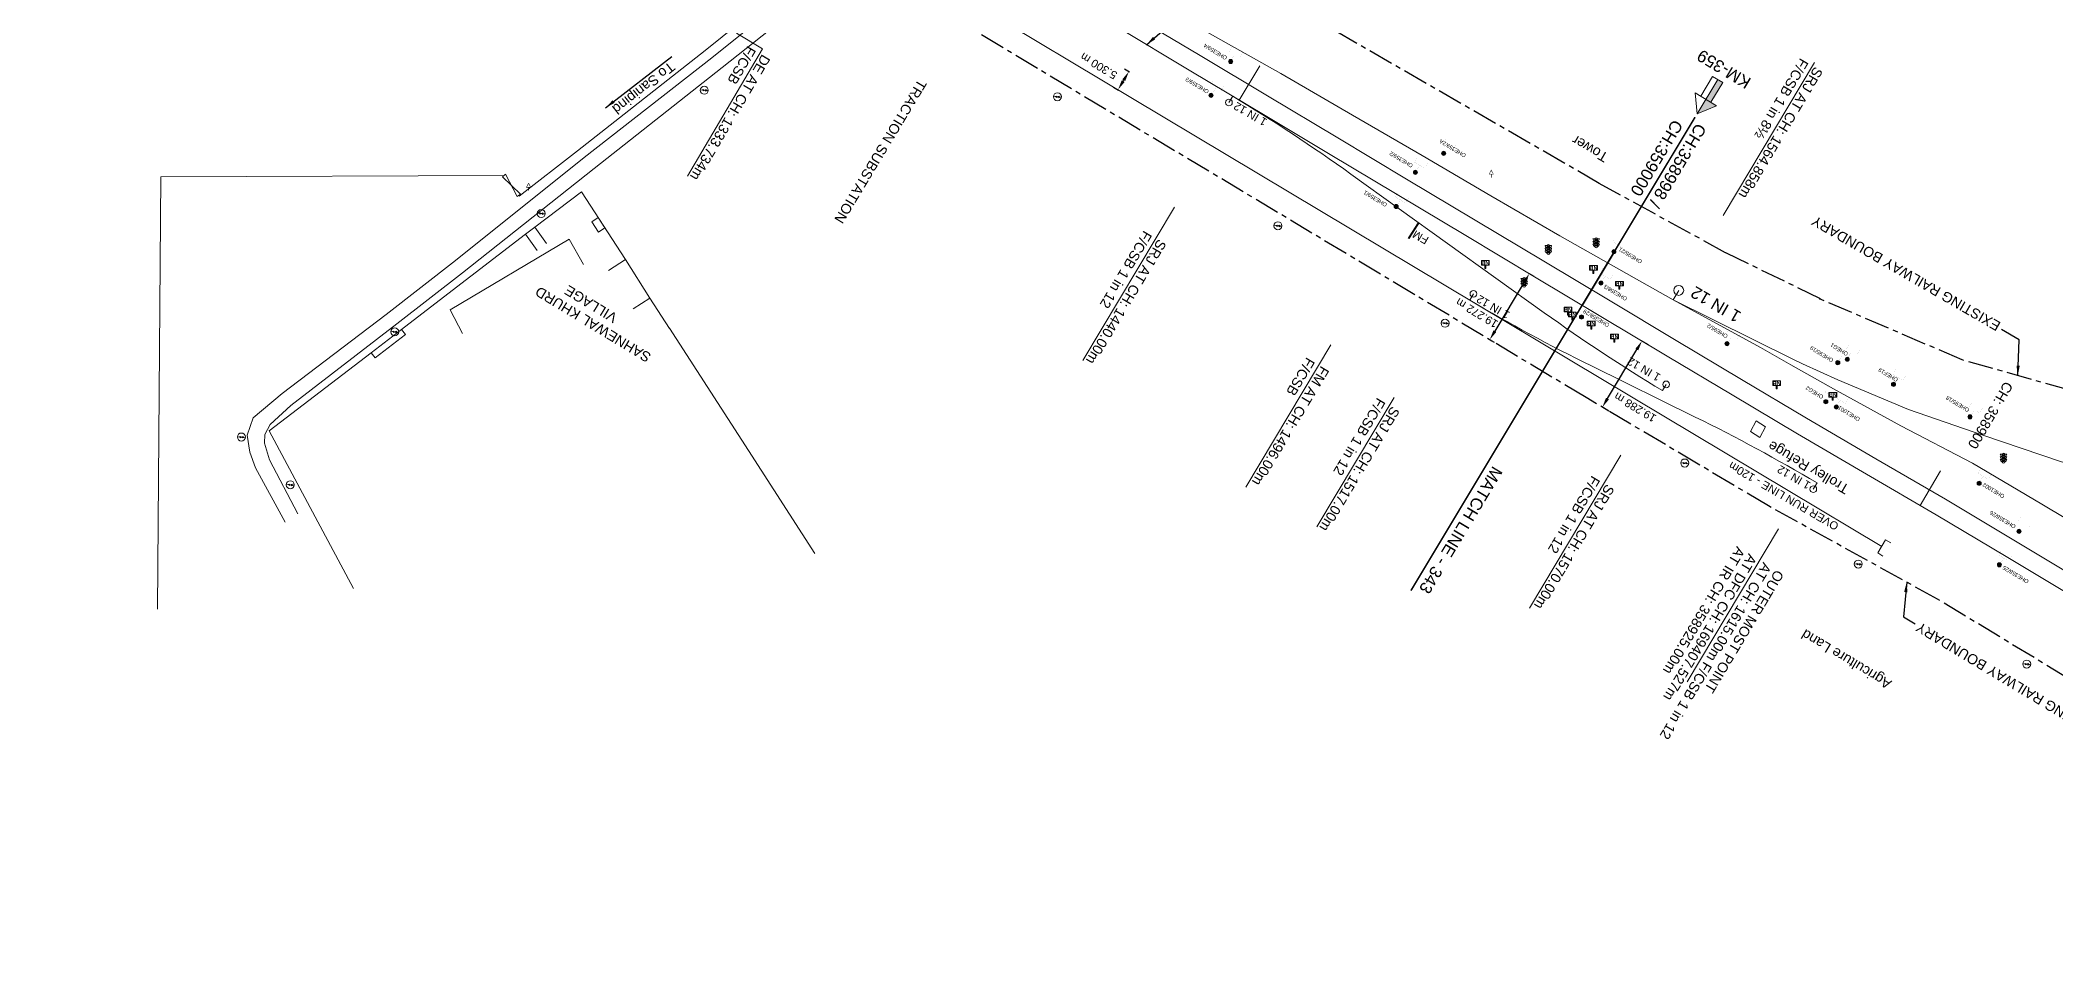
# Model space of a CAD drawing. Header units: metres. Extents: x 593168 to 611286, y 3401475 to 3412398.
# Drawn here: x 594575 to 595079, y 3411108 to 3411340 of the extents above; entities that cross this region are included whole.
import ezdxf
from ezdxf.enums import TextEntityAlignment as Align

# ---------------------------------------------------------------- set-up
doc = ezdxf.new("R2010")
doc.units = ezdxf.units.M
doc.header["$MEASUREMENT"] = 0
doc.linetypes.add('CENTER', pattern=[2, 1.25, -0.25, 0.25, -0.25])
doc.linetypes.add('PHANTOM2', pattern=[1.25, 0.625, -0.125, 0.125, -0.125, 0.125, -0.125])
doc.layers.get('Defpoints').update_dxf_attribs({"lineweight": 0})
for name, color, linetype, lineweight in [('Compound Wall', 251, 'Continuous', 0), ('DFCC BOUNDARY', 6, 'CENTER', 0), ('Electric Pole', 251, 'Continuous', 0), ('Exg track', 7, 'Continuous', 0), ('Existing IR Chainage', 7, 'Continuous', 0), ('Existing IR Track', 143, 'Continuous', 0), ('Gate', 251, 'Continuous', 0), ('IR PROP. DETAILS', 190, 'Continuous', 0), ('KM STONE', 7, 'Continuous', 0), ('Name Board', 251, 'Continuous', 0), ('OHE MAST', 8, 'Continuous', 0), ('OHE MAST TEXT', 8, 'Continuous', 0), ('Residential Building Pucca', 251, 'Continuous', 0), ('Residential Building Semipucca', 251, 'Continuous', 0), ("SANEHWAL STN. SRJ'S", 251, 'Continuous', 0), ('SH.NOS', 251, 'Continuous', 0), ('Side Details', 251, 'Continuous', 0), ('Sign Board', 251, 'Continuous', 0), ('Subroad Edge', 34, 'Continuous', 0), ('Text1', 251, 'Continuous', 0), ('Trolley Stand', 251, 'Continuous', 0), ('Village Name', 7, 'Continuous', 0)]:
    doc.layers.add(name, color=color, linetype=linetype, lineweight=lineweight)
doc.layers.add('Existing Railway Boundary', color=7, linetype='CENTER')
doc.layers.add('MATCH LINE', color=7, linetype='Continuous')
doc.styles.add('CUT-FILL', font='cut-fill.shx', dxfattribs={"height": 2})
doc.styles.add('NB', font='swissbo.ttf', dxfattribs={"height": 1.5})
doc.styles.get("Standard").update_dxf_attribs({"font": 'arial.ttf'})
doc.styles.add('Style-Arial', font='arial.ttf')
doc.styles.add('Vill txt', font='arial.ttf', dxfattribs={"height": 3})
doc.dimstyles.new('ISO-25', dxfattribs={"dimtxt": 2.5, "dimasz": 2.5, "dimexe": 1.25, "dimexo": 0.625, "dimtad": 1, "dimtxsty": 'Standard', "dimcen": 2.5, "dimadec": 0, "dimazin": 0, "dimtfac": 1, "dimtmove": 0, "dimatfit": 3, "dimfxl": 1, "dimarcsym": 0})
doc.dimstyles.get("Standard").update_dxf_attribs({"dimtxt": 0.18, "dimasz": 0.18, "dimexe": 0.18, "dimexo": 0.0625, "dimgap": 0.09, "dimtad": 0, "dimtih": 1, "dimtoh": 1, "dimdec": 4, "dimzin": 0, "dimdsep": 46, "dimtxsty": 'Standard', "dimcen": 0.09, "dimadec": 0, "dimazin": 0, "dimtfac": 1, "dimtdec": 4, "dimtofl": 0, "dimtmove": 0, "dimatfit": 3, "dimfxl": 1, "dimtolj": 1, "dimtzin": 0, "dimarcsym": 0})

# ---------------------------------------------------------------- blocks, each defined once
blk = doc.blocks.new('GT')
at = {"layer": 'Gate'}
for p, q in [((-0.5, -0.5), (-0.5, 0.5)), ((-0.5, 0.5), (0.5, -0.5)), ((0.5, 0.5), (0.5, -0.5))]:
    blk.add_line(p, q, dxfattribs=at)
blk.add_lwpolyline([(0.5, 0.5), (-0.5, -0.5)], dxfattribs=at)
blk = doc.blocks.new('EP')
blk.add_hatch(color=8).paths.add_polyline_path([(-0.21, -0.05), (-0.21, 0.16), (-0.93, -0.01), (-0.31, 0.07), (-0.31, -0.19), (0.31, 0), (0.31, -0.24), (0.94, -0.01), (0.41, -0.1), (0.43, 0.15)])
at = {"color": 8}
for p, q in [((-0.93, -0.01), (-0.21, 0.16)), ((-0.31, 0.07), (-0.93, -0.01)), ((-0.31, -0.19), (-0.31, 0.07)), ((0.31, 0), (-0.31, -0.19)), ((-0.21, 0.16), (-0.21, -0.05)), ((-0.21, -0.05), (0.43, 0.15)), ((0.31, -0.24), (0.31, 0)), ((0.43, 0.15), (0.41, -0.1)), ((0.94, -0.01), (0.31, -0.24)), ((0.41, -0.1), (0.94, -0.01))]:
    blk.add_line(p, q, dxfattribs=at)
blk.add_circle((0, 0), 1, dxfattribs=at)
blk = doc.blocks.new('NB')
for p, q in [((-0.98, 0.82), (-0.98, 1.98)), ((-0.98, 1.98), (0.98, 1.98)), ((-0.98, 0.82), (0.98, 0.82)), ((-0.13, 0.82), (-0.13, 0)), ((-0.13, 0), (0.13, 0)), ((0.13, 0.82), (0.13, 0)), ((0.98, 1.98), (0.98, 0.82))]:
    blk.add_line(p, q)
at = {"style": 'NB', "width": 1.025371}
blk.add_text('NB', height=0.988, rotation=180, dxfattribs=at).set_placement((0, 1.39), align=Align.MIDDLE)
blk = doc.blocks.new('SIG')
for color, points in [(1, [(-0.22, 0.42, 0.180295), (-0.01, 0.33, -0.00255), (0.01, 0.33, -0.00255), (0.02, 0.33, 0.180295), (0.23, 0.42, -0.002654), (0.25, 0.44, 0.184495), (0.33, 0.65, 1.000001), (-0.32, 0.65, 0.184495), (-0.24, 0.44, -0.002654)]), (2, [(0.23, -0.23, -0.002654), (0.25, -0.21, 0.184495), (0.33, 0.01, 1.000001), (-0.32, 0.01, 0.184495), (-0.24, -0.21, -0.002654), (-0.22, -0.23, 0.180295), (-0.01, -0.32, -0.00255), (0.01, -0.32, -0.00255), (0.02, -0.32, 0.180295)]), (3, [(0.23, -0.88, -0.002654), (0.25, -0.86, 0.184495), (0.33, -0.64, 1.000001), (-0.32, -0.64, 0.184495), (-0.24, -0.86, -0.002654), (-0.22, -0.88, 0.395599)])]:
    blk.add_hatch(color=color).paths.add_polyline_path(points)
for p, q in [((-0.31, 0.98), (-0.32, -0.9)), ((0.33, -0.9), (0.32, 0.98))]:
    blk.add_line(p, q)
for points in [[(-0.31, 0.98), (-0.81, 0.98, 0.198758), (-0.42, 0.41, 0.003814), (-0.31, 0.39, 0.003814)], [(-0.31, 0.33), (-0.81, 0.33, 0.198758), (-0.42, -0.23, 0.003727), (-0.32, -0.26, 0.003727)], [(0.32, 0.98), (0.82, 0.98, -0.198758), (0.44, 0.41, -0.003814), (0.32, 0.39, -0.003814)], [(0.32, 0.33), (0.82, 0.33, -0.198758), (0.44, -0.23, -0.003727), (0.33, -0.26, -0.003727)], [(-0.32, -0.32), (-0.81, -0.32, 0.198758), (-0.42, -0.88, 0.003639), (-0.32, -0.9)], [(0.33, -0.32), (0.82, -0.32, -0.198758), (0.44, -0.88, -0.003639), (0.33, -0.9)]]:
    blk.add_lwpolyline(points, format="xyb")
for centre, radius, start, end in [((0.01, 0.91), 0.324, 12.4049, 167.5951), ((0.01, 0.81), 0.357, 27.7578, 152.2422), ((0.01, -0.9), 0.324, 181.4572, 358.5428)]:
    blk.add_arc(centre, radius, start, end)
blk = doc.blocks.new('TSB')
at = {"const_width": 0.132}
blk.add_lwpolyline([(-0.51, 0.84), (0.54, 0.84), (0, 1.85)], close=True, dxfattribs=at)
at = {"const_width": 0.142}
blk.add_lwpolyline([(0, 0.84), (0, 0)], dxfattribs=at)
blk = doc.blocks.new('TSB70')
at = {"layer": 'SH.NOS', "const_width": 0.132}
blk.add_lwpolyline([(-0.51, 0.84), (0.54, 0.84), (0, 1.85)], close=True, dxfattribs=at)
at = {"layer": 'SH.NOS', "const_width": 0.142}
blk.add_lwpolyline([(0, 0.84), (0, 0)], dxfattribs=at)
at = {"layer": 'SH.NOS', "style": 'CUT-FILL'}
blk.add_text('70', height=0.2, dxfattribs=at).set_placement((-0.16, 1.03))
blk = doc.blocks.new('*D117')
at = {"layer": 'Defpoints', "color": 0, "transparency": 16777216}
for p in [(594843.02, 3411328.54), (594845.74, 3411333.08), (594846.96, 3411332.36)]:
    blk.add_point(p, dxfattribs=at)
at = {"layer": 'IR PROP. DETAILS', "color": 0, "lineweight": -2, "transparency": 16777216}
for p, q in [((594843.13, 3411328.47), (594844.35, 3411327.74)), ((594845.53, 3411329.95), (594845.68, 3411330.21)), ((594845.85, 3411333.02), (594847.07, 3411332.29))]:
    blk.add_line(p, q, dxfattribs=at)
at = {"layer": 'IR PROP. DETAILS', "color": 0, "transparency": 16777216}
for points in [[(594845.17, 3411330.17), (594845.88, 3411329.74), (594844.24, 3411327.81)], [(594845.32, 3411330.42), (594846.04, 3411330), (594846.96, 3411332.36)]]:
    blk.add_solid(points, dxfattribs=at)
at = {"layer": 'IR PROP. DETAILS', "color": 0, "lineweight": 13, "transparency": 16777216, "insert": (594839.42, 3411333.76), "char_height": 2, "attachment_point": 5, "rotation": 149, "style": 'Style-Arial'}
blk.add_mtext('\\A1;\\A1;5.300 m', dxfattribs=at)
blk = doc.blocks.new('TerminatorOpen_0.5')
at = {"color": 0, "linetype": 'ByBlock', "lineweight": -2}
for q in [(-1, 0.25), (-1, 0), (-1, -0.25)]:
    blk.add_line((0, 0), q, dxfattribs=at)
blk = doc.blocks.new('KM POST PLAN')
h = blk.add_hatch(color=256)
h.dxf.hatch_style = 1
h.paths.add_polyline_path([(0, -8.5), (-3, -8.5), (-3, -20), (0, -20)])
h.paths.add_polyline_path([(0, -8.5), (0, 0), (-6.3, -8.5)])
for points in [[(0, 0), (-6.3, -8.5), (6.3, -8.5)], [(0, 0), (0, -20)], [(0, 0), (6.3, -8.5)], [(3, -8.5), (3, -20), (-3, -20), (-3, -8.5)]]:
    blk.add_lwpolyline(points)
at = {"style": 'Style-Arial'}
blk.add_attdef('KM-POST', text='', height=6, dxfattribs=at).set_placement((0, -26, -263.9), align=Align.MIDDLE_CENTER)
blk = doc.blocks.new('OHE MAST')
h = blk.add_hatch(color=253)
h.dxf.hatch_style = 1
edge = h.paths.add_edge_path()
edge.add_arc((0, 0), 0.514, 0, 360)
at = {"color": 253, "const_width": 0.01}
for points in [[(-1.03, -1.71), (0, 0)], [(-3.09, -2.23), (-2.32, -0.94), (0.26, -2.49), (-0.52, -3.77)]]:
    blk.add_lwpolyline(points, dxfattribs=at)
at = {"color": 253}
blk.add_circle((0, 0), 0.514, dxfattribs=at)
blk = doc.blocks.new('*D84')
at = {"layer": 'Defpoints', "color": 0, "linetype": 'ByBlock', "ltscale": 5, "transparency": 16777216}
for p in [(594975.21, 3411265), (594976.93, 3411263.98), (594967.03, 3411247.43)]:
    blk.add_point(p, dxfattribs=at)
at = {"layer": 'DFCC BOUNDARY', "color": 0, "linetype": 'ByBlock', "lineweight": -2, "ltscale": 5, "transparency": 16777216}
for p, q in [((594976.82, 3411264.04), (594975.11, 3411265.07)), ((594966.59, 3411250.6), (594973.93, 3411262.86)), ((594966.92, 3411247.49), (594965.2, 3411248.52))]:
    blk.add_line(p, q, dxfattribs=at)
at = {"layer": 'DFCC BOUNDARY', "color": 0, "linetype": 'ByBlock', "ltscale": 5, "transparency": 16777216}
for points in [[(594973.57, 3411263.07), (594974.29, 3411262.65), (594975.21, 3411265)], [(594966.23, 3411250.81), (594966.95, 3411250.38), (594965.31, 3411248.45)]]:
    blk.add_solid(points, dxfattribs=at)
at = {"layer": 'DFCC BOUNDARY', "color": 0, "linetype": 'ByBlock', "ltscale": 5, "transparency": 16777216, "insert": (594973.51, 3411248.43), "char_height": 2, "attachment_point": 5, "rotation": 149, "style": 'Style-Arial'}
blk.add_mtext('\\A1;19.288 m', dxfattribs=at)
blk = doc.blocks.new('*D85')
at = {"layer": 'Defpoints', "color": 0, "linetype": 'ByBlock', "ltscale": 5, "transparency": 16777216}
for p in [(594948.35, 3411281.08), (594937.16, 3411265.32), (594938.44, 3411264.55)]:
    blk.add_point(p, dxfattribs=at)
at = {"layer": 'DFCC BOUNDARY', "color": 0, "linetype": 'ByBlock', "lineweight": -2, "ltscale": 5, "transparency": 16777216}
for p, q in [((594945.79, 3411279.7), (594938.44, 3411267.46)), ((594948.25, 3411281.14), (594946.96, 3411281.91)), ((594938.33, 3411264.61), (594937.05, 3411265.38))]:
    blk.add_line(p, q, dxfattribs=at)
at = {"layer": 'DFCC BOUNDARY', "color": 0, "linetype": 'ByBlock', "ltscale": 5, "transparency": 16777216}
for points in [[(594945.43, 3411279.92), (594946.14, 3411279.49), (594947.07, 3411281.85)], [(594938.09, 3411267.68), (594938.8, 3411267.25), (594937.16, 3411265.32)]]:
    blk.add_solid(points, dxfattribs=at)
at = {"layer": 'DFCC BOUNDARY', "color": 0, "linetype": 'ByBlock', "ltscale": 5, "transparency": 16777216, "insert": (594933.94, 3411272), "char_height": 2, "attachment_point": 5, "rotation": 149, "style": 'Style-Arial'}
blk.add_mtext('\\A1;19.272 m', dxfattribs=at)

msp = doc.modelspace()

# ---------------------------------------------------------------- linework, layer by layer
at = {"layer": 'Compound Wall'}
for points in [[(594694.537, 3411301.2213, 257.9785), (594709.1128, 3411312.5345, 256.8018), (594741.068, 3411337.6344, 257.6866), (594772.0184, 3411362.6461, 258.4954)], [(594604.1508, 3411197.9437, 257.1018), (594604.9264, 3411306.0489, 258.7413), (594690.7357, 3411306.3719, 258.6003)], [(594721.0935, 3411285.3447, 256.351), (594710.0958, 3411302.2811, 256.5189), (594698.4463, 3411293.4186, 258.4284)], [(594665.1074, 3411267.9107, 258.8942), (594675.579, 3411275.9681, 257.9295), (594696.0821, 3411291.6833, 258.3684)], [(594732.1058, 3411268.1686, 256.383), (594727.2179, 3411275.7421, 256.187)], [(594732.104, 3411268.17, 256.366), (594751.8609, 3411237.6448, 256.0901), (594768.4508, 3411211.8843, 256.352)], [(594653.0801, 3411203.1386, 258.9052), (594632.0383, 3411242.517, 259.1882), (594657.5549, 3411262.0662, 259.0692)]]:
    msp.add_polyline3d(points, dxfattribs=at)
at = {"layer": 'Exg track'}
msp.add_line((594983.0171, 3411275.3274), (594984.4042, 3411277.659), dxfattribs=at)
msp.add_circle((594984.4042, 3411277.659), 1.2487, dxfattribs=at)
at = {"layer": 'Existing IR Chainage', "color": 7, "linetype": 'Continuous', "lineweight": 13, "flags": 128}
for points in [[(594879.6705, 3411333.8008), (594874.5335, 3411325.2212)], [(594968.059, 3411286.766), (594960.3565, 3411273.8947)], [(594968.059, 3411286.766), (594960.3565, 3411273.8947)], [(594968.059, 3411286.766), (594960.3565, 3411273.8947)], [(595049.8062, 3411232.5581), (595044.781, 3411223.9125)]]:
    msp.add_lwpolyline(points, dxfattribs=at)
at = {"layer": 'Existing IR Track', "flags": 128}
for points in [[(595092.719, 3411213.7035), (595075.216, 3411224.2173), (595057.8506, 3411234.462), (595039.9279, 3411243.7857), (595023.0743, 3411253.0711), (595012.4365, 3411259.0396), (595004.8604, 3411263.3495), (594983.0171, 3411275.3274), (594971.3615, 3411281.897), (594954.6435, 3411291.3203), (594937.4717, 3411301.3117), (594920.2407, 3411311.3378), (594902.8483, 3411321.4576), (594884.9352, 3411331.8857), (594849.4513, 3411351.8555)], [(595083.7191, 3411200.634), (595066.2617, 3411211.1041), (595048.7823, 3411221.5867), (595031.3596, 3411231.7135), (595014.077, 3411241.7588), (594997.7377, 3411251.5307), (594981.5326, 3411261.2225), (594964.9538, 3411271.1435), (594948.3547, 3411281.0767), (594931.1943, 3411291.3373), (594914.0337, 3411301.5979), (594896.8731, 3411311.8586), (594881.0081, 3411321.3445), (594862.4415, 3411332.4612), (594843.8742, 3411343.5782)], [(595086.1131, 3411204.4508), (595068.5779, 3411214.9743), (595051.0673, 3411225.4829), (595033.6784, 3411235.5897), (595016.3177, 3411245.68), (595000.058, 3411255.408), (594983.8014, 3411265.1341), (594967.2717, 3411275.0176), (594950.7068, 3411284.9222), (594933.5137, 3411295.2139), (594916.3583, 3411305.4831), (594899.2028, 3411315.7523), (594881.6033, 3411326.2873), (594864.7664, 3411336.3452), (594848.6475, 3411345.9742)], [(595237.0586, 3411207.0427), (595216.0995, 3411208.2455), (595195.88, 3411210.1324), (595175.6479, 3411212.7193), (595155.533, 3411215.9829), (595136.3623, 3411219.7507), (595115.9232, 3411224.5254), (595099.2357, 3411228.9953), (595079.866, 3411234.8482), (595060.422, 3411241.4885), (595041.8169, 3411247.8979), (595024.2, 3411255.3163), (595015.348, 3411259.3266), (595013.1106, 3411260.3408), (594983.0171, 3411275.3274)]]:
    msp.add_lwpolyline(points, dxfattribs=at)
at = {"layer": 'Existing Railway Boundary', "ltscale": 5}
for points in [[(595219.3757, 3411224.4926), (595139.956, 3411236.51), (595055.2514, 3411260.2607), (595055.2471, 3411260.3203), (595019.6301, 3411275.5296), (595019.8343, 3411275.5642), (594996.1386, 3411287.071), (594964.5551, 3411304.37), (594878.4143, 3411354.1285), (594195.4154, 3411765.8048), (594139.4384, 3411820.4266), (594013.2418, 3411902.9335), (593973.1737, 3411931.7423), (593936.2204, 3411951.7466)], [(595669.8324, 3410826.98), (595399.9234, 3410989.4837), (595291.6104, 3411053.682), (595288.8058, 3411055.0412), (595115.987, 3411159.9478), (595049.0891, 3411200.4805), (595006.8535, 3411223.7719), (594961.2843, 3411250.8487), (594295.035, 3411650.4615)]]:
    msp.add_lwpolyline(points, dxfattribs=at)
at = {"layer": 'IR PROP. DETAILS', "lineweight": 13}
for p, q in [((594872.905, 3411326.1962), (594871.9803, 3411324.6418)), ((594932.1533, 3411275.2497), (594933.078, 3411276.8041)), ((594980.362, 3411252.6027), (594981.2867, 3411254.1571)), ((595018.9866, 3411229.5106), (595018.0551, 3411227.9603))]:
    msp.add_line(p, q, dxfattribs=at)
at = {"layer": 'IR PROP. DETAILS'}
for points in [[(595035.1496, 3411213.6725), (594403.3227, 3411591.4155), (594400.104, 3411593.3399), (594396.8853, 3411595.2646), (594393.6664, 3411597.1899), (594390.4477, 3411599.1161), (594387.2292, 3411601.0433), (594384.011, 3411602.9718), (594380.7932, 3411604.9017), (594377.5761, 3411606.8333, -0.00150586), (594341.4702, 3411628.673), (594338.2667, 3411630.625), (594335.0631, 3411632.5792), (594331.8607, 3411634.5344), (594328.6593, 3411636.4905), (594325.4586, 3411638.4473), (594322.2587, 3411640.4045), (594319.0593, 3411642.362), (594315.8603, 3411644.3195), (594186.5084, 3411723.4751)], [(594872.905, 3411326.1962, -0.02004572), (594902.4525, 3411306.7449), (594950.7979, 3411272.064, 0.02005669), (594980.362, 3411252.6027)], [(594932.1533, 3411275.2497, 0.01961253), (594962.5879, 3411258.7668), (594988.5354, 3411246.0034, -0.01962351), (595018.9866, 3411229.5106)]]:
    msp.add_lwpolyline(points, format="xyb", dxfattribs=at)
at = {"layer": 'IR PROP. DETAILS', "lineweight": 13, "flags": 128}
for points in [[(594858.337, 3411298.415), (594835.4749, 3411260.1582)], [(594897.459, 3411264.0623), (594876.1906, 3411228.4722)], [(594913.2327, 3411250.844), (594893.9416, 3411218.5627)], [(594969.9429, 3411236.4871), (594947.0808, 3411198.2302)], [(595009.378, 3411218.0645), (594986.5159, 3411179.8076)]]:
    msp.add_lwpolyline(points, dxfattribs=at)
at = {"layer": 'IR PROP. DETAILS', "const_width": 0.5}
msp.add_lwpolyline([(594916.8476, 3411290.5753), (594919.412, 3411294.5789)], dxfattribs=at)
at = {"layer": 'IR PROP. DETAILS'}
msp.add_lwpolyline([(595037.4252, 3411214.5563), (595036.1376, 3411215.3257), (595034.1616, 3411212.0192), (595035.4492, 3411211.2497)], dxfattribs=at)
at = {"layer": 'IR PROP. DETAILS', "lineweight": 13}
for centre in [(594871.9803, 3411324.6418), (594933.078, 3411276.8041), (594981.2867, 3411254.1571), (595018.0551, 3411227.9603)]:
    msp.add_circle(centre, 0.8325, dxfattribs=at)
at = {"layer": 'MATCH LINE', "linetype": 'PHANTOM2', "ltscale": 15, "const_width": 0.4}
msp.add_lwpolyline([(594988.4809, 3411320.9468), (594917.4539, 3411202.6013)], dxfattribs=at)
at = {"layer": 'Residential Building Pucca'}
msp.add_polyline3d([(594680.3601, 3411266.8609, 257.9115), (594677.2561, 3411272.8287, 257.9115), (594707.0334, 3411290.4662, 257.6986), (594710.6349, 3411284.1619, 257.6986)], dxfattribs=at)
at = {"layer": 'Residential Building Semipucca'}
for points in [[(594699.0398, 3411287.6537, 258.3684), (594696.0821, 3411291.6833, 258.3684), (594698.4463, 3411293.4186, 258.4284), (594701.404, 3411289.389, 258.4284)], [(594716.8792, 3411282.6568, 256.351), (594721.0935, 3411285.3447, 256.351), (594727.2175, 3411275.743, 256.195), (594723.0032, 3411273.0551, 256.195)]]:
    msp.add_polyline3d(points, dxfattribs=at)
for points in [[(594714.3252, 3411292.2002, 258.9572), (594712.6713, 3411294.7725, 258.8842), (594714.267, 3411295.8701, 257.7216), (594715.9213, 3411293.2971, 257.7216)], [(594657.5549, 3411262.0662, 259.0692), (594665.1096, 3411267.9106, 258.8902), (594666.1258, 3411266.6208, 258.8453), (594658.5698, 3411260.7754, 258.8453)]]:
    msp.add_polyline3d(points, close=True, dxfattribs=at)
at = {"layer": "SANEHWAL STN. SRJ'S", "lineweight": 13, "flags": 128}
for points in [[(594750.654, 3411344.9305), (594748.8726, 3411341.9119), (594755.4037, 3411338.0575), (594736.5833, 3411306.1669)], [(595018.3193, 3411334.6279), (594995.5217, 3411296.3326)]]:
    msp.add_lwpolyline(points, dxfattribs=at)
at = {"layer": 'Subroad Edge'}
for points in [[(594636.0173, 3411219.6881, 256.7189), (594628.6549, 3411233.3266, 256.8398), (594627.1807, 3411237.2086, 256.9158), (594626.5662, 3411241.4896, 256.9678), (594628.0564, 3411245.7885, 256.9458), (594635.3057, 3411251.8995, 256.8308), (594661.3165, 3411271.6398, 256.7659), (594678.6183, 3411285.1432, 256.6869), (594710.7435, 3411310.8397, 256.6769), (594742.7091, 3411335.7761, 256.5099), (594762.5057, 3411351.8165, 256.5269), (594773.6181, 3411363.1204, 256.9398), (594775.8836, 3411366.0935, 257.0368), (594781.6347, 3411374.0131, 257.1238), (594792.1786, 3411390.7461, 257.2017)], [(594639.2031, 3411221.8356, 256.7289), (594632.1423, 3411235.2685, 256.8158), (594630.833, 3411239.452, 256.8128), (594630.9692, 3411241.5903, 256.8288), (594632.2499, 3411244.0968, 256.8328), (594637.4779, 3411248.8395, 256.8318), (594663.9386, 3411269.3261, 256.8028), (594680.3807, 3411282.0552, 256.7119), (594713.3033, 3411308.0901, 256.6309), (594745.2658, 3411333.3893, 256.5159), (594765.2501, 3411349.1607, 256.4719), (594778.1947, 3411359.4392, 256.9478), (594780.8566, 3411362.2921, 257.0198), (594788.0369, 3411370.1145, 257.0948), (594798.3438, 3411387.0015, 257.1757)]]:
    msp.add_polyline3d(points, dxfattribs=at)
at = {"layer": 'Trolley Stand'}
msp.add_polyline3d([(595002.3348, 3411242.4126, 257.1627), (595003.7318, 3411245.0178, 257.1957), (595006.1031, 3411243.5241, 257.1857), (595004.706, 3411240.9187, 257.1857)], close=True, dxfattribs=at)

# ---------------------------------------------------------------- block references
at = {"layer": 'Electric Pole', "xscale": 0.9997078269980546, "yscale": 0.9997078269980546, "zscale": 0.9997078269980546}
for p in [(594740.8119, 3411327.6846, 256.443), (594829.1026, 3411326.0594, 261.0156), (594700.0378, 3411296.8638, 256.5709), (594884.2219, 3411293.8014, 261.6364), (594663.4185, 3411267.2929, 259.853), (594925.9863, 3411269.4513, 257.1527), (594625.094, 3411241.0035, 261.7254), (594985.9228, 3411234.5077, 259.9239), (594637.3175, 3411229.0576, 256.7559), (595029.2965, 3411209.2387, 260.1609), (595071.4001, 3411184.2446, 259.619)]:
    msp.add_blockref('EP', p, dxfattribs=at)
at = {"layer": 'Gate', "xscale": 6.205139049585386, "yscale": 0.9997078268771573, "zscale": 6.205139049585386, "rotation": 126.7148321734469}
msp.add_blockref('GT', (594692.5969, 3411303.8895, 156.3202), dxfattribs=at)
at = {"layer": 'KM STONE', "xscale": 0.5, "yscale": 0.5, "zscale": 0.5, "rotation": 148.9903102435466}
msp.add_blockref('KM POST PLAN', (594988.9925, 3411321.7992), dxfattribs=at).add_auto_attribs({'KM-POST': 'KM-359'})
at = {"layer": 'Name Board', "xscale": 0.9997078269980546, "yscale": 0.9997078269980546, "zscale": 0.9997078269980546}
for p in [(594936.0694, 3411283.1109, 258.6893), (594963.0954, 3411281.8662, 259.0492), (594969.5905, 3411277.9333, 259.0002), (594956.7155, 3411271.4583, 258.2084), (594957.8116, 3411270.2438, 257.3727), (594962.5339, 3411268.001, 257.7906), (594968.3396, 3411264.7193, 257.5336), (595008.8944, 3411253.0517, 258.0695), (595022.9232, 3411250.174, 257.3697)]:
    msp.add_blockref('NB', p, dxfattribs=at)
at = {"layer": 'OHE MAST', "rotation": 180}
for p in [(594872.3859, 3411334.8582), (594872.3859, 3411334.8582), (594867.4928, 3411326.4113), (594867.4928, 3411326.4113), (594925.6419, 3411311.9212), (594925.6419, 3411311.9212), (594918.5807, 3411307.1635), (594918.5807, 3411307.1635), (594913.7709, 3411298.624), (594913.7709, 3411298.624), (594968.2089, 3411287.3264), (594968.2089, 3411287.3264), (594964.9588, 3411279.4795), (594964.9588, 3411279.4795), (594960.1008, 3411271.0014), (594960.1008, 3411271.0014), (594996.4805, 3411264.3233), (594996.4805, 3411264.3233), (595024.1717, 3411259.5913), (595024.1717, 3411259.5913), (595026.5333, 3411260.4427), (595026.5333, 3411260.4427), (595038.1082, 3411254.1598), (595038.1082, 3411254.1598), (595021.1847, 3411249.8218), (595021.1847, 3411249.8218), (595023.807, 3411248.5074), (595023.807, 3411248.5074), (595057.2141, 3411246.0496), (595057.2141, 3411246.0496), (595059.5187, 3411229.4482), (595059.5187, 3411229.4482), (595069.4716, 3411217.419), (595069.4716, 3411217.419), (595064.5689, 3411209.0645), (595064.5689, 3411209.0645)]:
    msp.add_blockref('OHE MAST', p, dxfattribs=at)
at = {"layer": 'Sign Board', "xscale": 0.9997078269980546, "yscale": 0.9997078269980546, "zscale": 0.9997078269980546}
for name, p in [('TSB', (594696.8864, 3411302.5799, 257.5406)), ('TSB70', (594937.5326, 3411305.8629, 257.3097)), ('SIG', (594951.8135, 3411287.857, 258.9562)), ('SIG', (594963.7611, 3411289.5394, 257.2217)), ('SIG', (594945.7482, 3411279.6684, 258.9002)), ('SIG', (595065.6104, 3411235.712, 259.3021))]:
    msp.add_blockref(name, p, dxfattribs=at)

# ---------------------------------------------------------------- texts
at = {"layer": 'Exg track'}
msp.add_text('1 IN 12', height=3, rotation=149.797857, dxfattribs=at).set_placement((595000.2689, 3411272.0364, -257.7411))
at = {"layer": 'Existing IR Chainage', "color": 7, "lineweight": 0, "attachment_point": 6, "style": 'Style-Arial'}
for s, insert, char_height, rotation, line_spacing_factor in [('CH:359000', (594973.4438, 3411301.6377), 3, 239.103033, 0.6003), ('CH:358998 /', (594978.0993, 3411298.7382), 3, 239.103033, 0.6003), ('CH: 358900', (595057.6338, 3411238.3863), 2.5, 239.833228, 0.60036)]:
    msp.add_mtext(s, dxfattribs=dict(at, insert=insert, char_height=char_height, rotation=rotation, line_spacing_factor=line_spacing_factor))
at = {"layer": 'Existing Railway Boundary', "linetype": 'Continuous', "ltscale": 5}
for rotation, p in [(150, (595018.571, 3411296.4056)), (149, (595044.7038, 3411194.8439, 613.7163))]:
    msp.add_text('EXISTING RAILWAY BOUNDARY', height=2.5, rotation=rotation, dxfattribs=at).set_placement(p, align=Align.RIGHT)
at = {"layer": 'IR PROP. DETAILS'}
for s, p in [('1 IN 12', (594881.7005, 3411320.3149, -171.8274)), ('FM', (594922.1075, 3411290.7686, -257.7411)), ('1 IN 12', (594942.4035, 3411272.08, -171.8274)), ('1 IN 12', (594980.0705, 3411256.5245, -171.8274)), ('OVER RUN LINE - 120m', (595024.6169, 3411219.2617, -257.7411)), ('1 IN 12', (595017.5749, 3411229.5223, -171.8274))]:
    msp.add_text(s, height=2, rotation=149.797857, dxfattribs=at).set_placement(p)
at = {"layer": 'IR PROP. DETAILS', "color": 7, "style": 'Style-Arial'}
msp.add_text('AT IR CH: 358925.00m', height=2.5, rotation=239.137675, dxfattribs=at).set_placement((594998.958, 3411213.8417))
at = {"layer": 'IR PROP. DETAILS', "style": 'Style-Arial'}
for s, p in [('AT CH: 1615.00m F/CSB 1 in 12', (595005.552, 3411209.8668)), ('OUTER MOST POINT', (595008.6697, 3411208.024))]:
    msp.add_text(s, height=2.5, rotation=239.137675, dxfattribs=at).set_placement(p)
at = {"layer": 'IR PROP. DETAILS', "color": 10, "style": 'Style-Arial'}
msp.add_text('AT DFC CH: 169407.527m', height=2.5, rotation=239.137675, dxfattribs=at).set_placement((595001.9296, 3411212.0315))
at = {"layer": 'IR PROP. DETAILS', "lineweight": 13, "char_height": 2.5, "width": 48.267487, "attachment_point": 4, "rotation": 239.137675, "line_spacing_factor": 0.648, "style": 'Style-Arial'}
for s, insert in [('\\pxsm1;SRJ AT CH: 1440.00m \\PF/CSB 1 in 12', (594853.5722, 3411291.0914)), ('\\pxsm1;FM AT CH: 1496.00m \\PF/CSB', (594894.2879, 3411259.4055)), ('\\pxsm1;SRJ AT CH: 1517.00m \\PF/CSB 1 in 12', (594911.9298, 3411249.3133)), ('\\pxsm1;SRJ AT CH: 1570.00m \\PF/CSB 1 in 12', (594965.5835, 3411229.8416))]:
    msp.add_mtext(s, dxfattribs=dict(at, insert=insert))
at = {"layer": 'MATCH LINE', "style": 'Style-Arial'}
msp.add_text('MATCH LINE - 343', height=3, rotation=239, dxfattribs=at).set_placement((594937.9607, 3411233.9531))
at = {"layer": 'OHE MAST TEXT'}
for s, p in [('OHE359/4', (594871.6211, 3411336.052, 256.885)), ('OHE359/3', (594867.0695, 3411327.6228, 260.378)), ('OHE359/2A', (594931.3369, 3411311.6573, 257.644)), ('OHE359/2', (594918.0735, 3411309.0897, 260.46)), ('OHE359/1', (594911.6067, 3411299.3252, 260.537)), ('OHE95/21', (594975.3571, 3411285.1266, 260.999)), ('OHE358/3', (594971.6359, 3411275.8237, 260.283)), ('OHE358/29', (594967.1479, 3411269.2371, 260.381)), ('OHE95/2', (594996.7979, 3411266.4794, 260.215)), ('OHE95/19', (595023.1859, 3411260.471, 261.205)), ('OHEG1', (595026.8867, 3411262.0549, 260.174)), ('OHEF19', (595039.3477, 3411255.5654, 261.366)), ('OHEG2', (595020.7037, 3411251.3135, 259.692)), ('OHE1001', (595029.8461, 3411245.7159, 261.283)), ('OHE95/18', (595057.1661, 3411248.0341, 261.282)), ('OHE1002', (595065.9827, 3411226.4569, 260.362)), ('OHE358/26', (595068.7804, 3411218.9152, 260.683)), ('OHE358/25', (595072.0265, 3411205.1609, 260.44))]:
    msp.add_text(s, height=1, rotation=149, dxfattribs=at).set_placement(p)
at = {"layer": "SANEHWAL STN. SRJ'S", "lineweight": 13, "char_height": 2.5, "attachment_point": 4, "line_spacing_factor": 0.648, "style": 'Style-Arial'}
for s, insert, width, rotation in [('\\pxsm1;DE AT CH: 1333.734m F/CSB ', (594754.562, 3411337.2868), 36.536112, 239.45269), ('\\pxsm1;SRJ AT CH: 1564.858m \\PF/CSB 1 in 8½', (595017.6824, 3411334.2095), 48.267487, 239.23426)]:
    msp.add_mtext(s, dxfattribs=dict(at, insert=insert, width=width, rotation=rotation))
at = {"layer": 'Side Details'}
msp.add_text('Agriculture Land', height=2.5, rotation=149, dxfattribs=at).set_placement((595037.8598, 3411179.9667, 156.3202))
at = {"layer": 'Subroad Edge'}
msp.add_text('To Sanipind', height=2.5, rotation=218.119766, dxfattribs=at).set_placement((594732.202, 3411334.9669, 0.5616))
at = {"layer": 'Text1'}
for s, p in [('Tower', (594967.0417, 3411311.689, 153.586)), ('Trolley Refuge', (595027.2557, 3411228.742, -0.5208))]:
    msp.add_text(s, height=2.5, rotation=149.773376, dxfattribs=at).set_placement(p)
at = {"layer": 'Village Name', "style": 'Vill txt'}
for s, p in [('SAHNEWAL KHURD', (594713.0021, 3411269.1435, 228.5721)), ('VILLAGE', (594712.456, 3411274.2351, 228.5721))]:
    msp.add_text(s, height=2.5, rotation=148.718795, dxfattribs=at).set_placement(p, align=Align.MIDDLE_CENTER)
at = {"layer": 'Village Name', "color": 1, "insert": (594784.3677, 3411309.1197), "char_height": 2.5, "width": 47.219978, "attachment_point": 2, "rotation": 239, "style": 'Vill txt'}
msp.add_mtext('\\pxql;TRACTION SUBSTATION', dxfattribs=at)

# ---------------------------------------------------------------- dimensions: what is measured, and where the dimension line sits
at = {"layer": 'DFCC BOUNDARY', "color": 7, "linetype": 'ByBlock', "ltscale": 5}
for base, p1, p2, angle, picture, middle in [((594937.1591, 3411265.3189), (594948.3547, 3411281.0767), (594938.4418, 3411264.5495), 239.044894, '*D85', (594933.9365, 3411271.9996)), ((594975.2129, 3411265.0044), (594967.026, 3411247.4256), (594976.9304, 3411263.9766), 59.103055, '*D84', (594973.5061, 3411248.4318))]:
    dim = msp.add_linear_dim(base=base, p1=p1, p2=p2, angle=angle, dimstyle='Standard', override={"dimtxt": 2, "dimasz": 2.5, "dimexe": 0.125, "dimexo": 0.125, "dimgap": 0.125, "dimtad": 1, "dimtih": 0, "dimtoh": 0, "dimdec": 3, "dimzin": 11, "dimpost": ' m', "dimtxsty": 'Style-Arial', "dimsah": 1, "dimadec": 4, "dimazin": 3, "dimtmove": 2, "dimatfit": 1, "dimldrblk": 'TerminatorOpen_0.5', "dimfrac": 2, "dimtzin": 11}, dxfattribs=at)
    dim.commit()
    dim.dimension.update_dxf_attribs({"geometry": picture, "text_midpoint": middle, "dimtype": 129, "text_rotation": 149})
at = {"layer": 'IR PROP. DETAILS', "lineweight": 13}
dim = msp.add_linear_dim(base=(594846.9628, 3411332.3565), p1=(594843.0248, 3411328.5359), p2=(594845.7446, 3411333.0848), angle=59.124036, text='\\A1;<> m', dimstyle='Standard', override={"dimtxt": 2, "dimasz": 2.5, "dimexe": 0.125, "dimexo": 0.125, "dimgap": 0.125, "dimtad": 1, "dimtih": 0, "dimtoh": 0, "dimdec": 3, "dimzin": 3, "dimtxsty": 'Style-Arial', "dimsah": 1, "dimadec": 4, "dimazin": 3, "dimtmove": 2, "dimatfit": 1, "dimldrblk": 'TerminatorOpen_0.5', "dimfrac": 2, "dimtzin": 11}, dxfattribs=at)
dim.commit()
dim.dimension.update_dxf_attribs({"geometry": '*D117', "text_midpoint": (594839.4175, 3411333.7646), "dimtype": 129, "text_rotation": 149})

# ---------------------------------------------------------------- leaders
at = {"layer": 'Existing IR Track', "color": 7, "lineweight": -3}
msp.add_leader([(594851.372, 3411339.0619), (594886.6299, 3411370.029), (594892.5753, 3411366.4718)], dimstyle='ISO-25', override={"dimtxt": 3, "dimasz": 2.5, "dimgap": 0.625, "dimtad": 0, "dimdec": 3, "dimzin": 2, "dimtdec": 3}, dxfattribs=at)
at = {"layer": 'Existing Railway Boundary', "linetype": 'Continuous', "ltscale": 5}
msp.add_leader([(595069.1539, 3411256.3625), (595069.5016, 3411265.3238), (595065.1093, 3411267.8647)], dimstyle='ISO-25', override={"dimtxt": 3, "dimasz": 2.5, "dimgap": 0.625, "dimtad": 0, "dimdec": 3, "dimzin": 2, "dimtdec": 3}, dxfattribs=at)
at = {"layer": 'Existing Railway Boundary', "linetype": 'Continuous', "lineweight": 0, "ltscale": 5}
msp.add_leader([(595041.4032, 3411204.719), (595040.5777, 3411196.0605), (595043.5368, 3411194.278)], dimstyle='ISO-25', override={"dimtxt": 3, "dimasz": 2.5, "dimgap": 0.625, "dimtad": 0, "dimdec": 3, "dimzin": 2, "dimtdec": 3}, dxfattribs=at)
at = {"layer": 'Subroad Edge'}
msp.add_leader([(594716.1561, 3411323.3105, 0.5616), (594732.7011, 3411336.1208, 0.5616)], dimstyle='ISO-25', override={"dimtxt": 3, "dimasz": 2.5, "dimgap": 0.625, "dimtad": 0, "dimdec": 3, "dimzin": 2, "dimtdec": 3}, dxfattribs=at)

doc.saveas('drawing.dxf')
